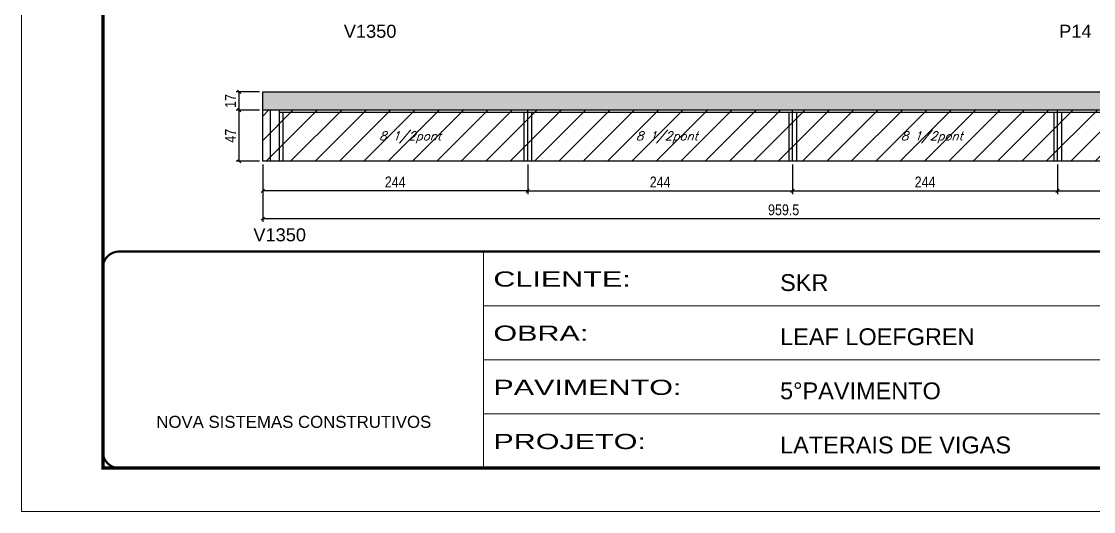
# Model space of a CAD drawing. Extents: x 3309 to 10384, y -2522 to 14608.
# Drawn here: x 3309 to 4297, y 7815 to 8266 of the extents above; entities that cross this region are included whole.
import ezdxf

# ---------------------------------------------------------------- set-up
doc = ezdxf.new("R2010")
doc.units = 0
doc.linetypes.add('CONTINUO', pattern=[0])
doc.linetypes.add('DASHED', pattern=[0.75, 0.5, -0.25])
for name, color, linetype in [('5', 5, 'Continuous'), ('COTA', 241, 'Continuous'), ('Painéis', 200, 'Continuous'), ('SARR_2.2x7', 40, 'Continuous'), ('SARR_3.5x7', 81, 'Continuous'), ('texto', 7, 'Continuous')]:
    doc.layers.add(name, color=color, linetype=linetype)
for name, color, linetype, lineweight in [('Folhas', 255, 'Continuous', 9), ('Hachura', 251, 'Continuous', 9), ('SARRAFO DE PRESSAO', 251, 'DASHED', 9)]:
    doc.layers.add(name, color=color, linetype=linetype, lineweight=lineweight)
doc.styles.add('ARIAL', font='arial.ttf')
doc.styles.add('COTA TECNICA', font='techl___.ttf', dxfattribs={"height": 10})
doc.styles.add('Romans', font='romans.shx')
doc.styles.get("Standard").update_dxf_attribs({"font": 'arial.ttf'})
doc.styles.add('Tecnologia', font='')
doc.styles.get('Tecnologia').set_extended_font_data('Forgotten Futurist')
doc.dimstyles.new('PAINEL', dxfattribs={"dimtxt": 10, "dimasz": 3, "dimexe": 3, "dimexo": 3, "dimgap": 3, "dimtad": 1, "dimdec": 1, "dimzin": 12, "dimdsep": 46, "dimtxsty": 'COTA TECNICA', "dimblk1": 'OBLIQUE', "dimblk2": 'OBLIQUE', "dimsah": 1, "dimcen": 0.9, "dimclrd": 4, "dimclre": 4, "dimclrt": 240, "dimadec": 1, "dimazin": 3, "dimtfac": 1, "dimtdec": 1, "dimtmove": 0, "dimatfit": 3, "dimfxl": 1, "dimtolj": 1, "dimtzin": 12, "dimarcsym": 0})

# ---------------------------------------------------------------- blocks, each defined once
blk = doc.blocks.new('9999999999')
at = {"color": 30, "linetype": 'CONTINUO'}
for p, q in [((98564.56, 34230.21), (98564.56, 34429.45)), ((98564.56, 34379.64), (99583.98, 34379.64)), ((98564.56, 34329.83), (99487.98, 34329.83)), ((98564.56, 34280.02), (99487.98, 34280.02))]:
    blk.add_line(p, q, dxfattribs=at)
at = {"color": 30, "linetype": 'CONTINUO', "const_width": 2}
blk.add_lwpolyline([(99583.98, 34230.21), (99583.98, 34414.45, 0.414214), (99568.98, 34429.45), (98228.98, 34429.45, 0.414214), (98213.98, 34414.45), (98213.98, 34245.21, 0.414214), (98228.98, 34230.21), (99583.98, 34230.21)], format="xyb", dxfattribs=at)
at = {"layer": 'Folhas'}
blk.add_lwpolyline([(98138.98, 34190.21), (99623.98, 34190.21), (99623.98, 35240.21), (98138.98, 35240.21)], close=True, dxfattribs=at)
at = {"layer": 'Folhas', "color": 30, "const_width": 3}
blk.add_lwpolyline([(98213.98, 34230.21), (99583.98, 34230.21), (99583.98, 35200.21), (98213.98, 35200.21)], close=True, dxfattribs=at)
at = {"color": 7, "linetype": 'Continuous', "ltscale": 5, "style": 'ARIAL'}
for s, height, p in [('SKR', 15.483, (98837.68, 34393.13)), ('LEAF LOEFGREN', 15.4829, (98837.68, 34343.32)), ('5°PAVIMENTO', 15.4829, (98837.68, 34293.51)), ('NOVA SISTEMAS CONSTRUTIVOS', 11.0592, (98263.19, 34267.21)), ('LATERAIS DE VIGAS', 15.4829, (98837.68, 34243.7))]:
    blk.add_text(s, height=height, dxfattribs=at).set_placement(p)
at = {"layer": 'Folhas', "color": 7, "style": 'Tecnologia', "width": 1.5}
for s, p in [('CLIENTE:', (98573.65, 34397.17)), ('OBRA:', (98573.65, 34347.31)), ('PAVIMENTO:', (98573.65, 34297.5)), ('PROJETO:', (98573.65, 34247.69))]:
    blk.add_text(s, height=14, dxfattribs=at).set_placement(p)
blk = doc.blocks.new('_Oblique')
at = {"color": 0, "linetype": 'ByBlock', "lineweight": -2}
blk.add_line((-0.5, -0.5), (0.5, 0.5), dxfattribs=at)
blk = doc.blocks.new('*D560')
at = {"layer": 'COTA', "color": 4, "linetype": 'ByBlock', "lineweight": -2, "transparency": 16777216}
for p, q in [((3531.6, 8134.24), (3531.6, 8107.12)), ((3775.6, 8134.24), (3775.6, 8107.12)), ((3775.6, 8110.12), (3531.6, 8110.12))]:
    blk.add_line(p, q, dxfattribs=at)
at = {"layer": 'Defpoints', "color": 0, "linetype": 'ByBlock', "transparency": 16777216}
for p in [(3531.6, 8137.24), (3775.6, 8137.24), (3531.6, 8110.12)]:
    blk.add_point(p, dxfattribs=at)
at = {"layer": 'COTA', "color": 4, "linetype": 'ByBlock', "lineweight": -2, "transparency": 16777216, "xscale": 3, "yscale": 3, "zscale": 3, "rotation": 180}
blk.add_blockref('_Oblique', (3531.6, 8110.12), dxfattribs=at)
at = {"layer": 'COTA', "color": 4, "linetype": 'ByBlock', "lineweight": -2, "transparency": 16777216, "xscale": 3, "yscale": 3, "zscale": 3}
blk.add_blockref('_Oblique', (3775.6, 8110.12), dxfattribs=at)
at = {"layer": 'COTA', "color": 240, "linetype": 'ByBlock', "transparency": 16777216, "insert": (3653.6, 8118.19), "char_height": 10, "attachment_point": 5, "style": 'COTA TECNICA'}
blk.add_mtext('\\A1;244', dxfattribs=at)
blk = doc.blocks.new('*D561')
at = {"layer": 'COTA', "color": 4, "lineweight": -2, "transparency": 16777216}
for p, q in [((3775.6, 8134.24), (3775.6, 8107.12)), ((4019.6, 8134.24), (4019.6, 8107.12)), ((3775.6, 8110.12), (4019.6, 8110.12))]:
    blk.add_line(p, q, dxfattribs=at)
at = {"layer": 'Defpoints', "color": 0, "transparency": 16777216}
for p in [(3775.6, 8137.24, 0), (4019.6, 8137.24, 0), (4019.6, 8110.12)]:
    blk.add_point(p, dxfattribs=at)
at = {"layer": 'COTA', "color": 4, "lineweight": -2, "transparency": 16777216, "xscale": 3, "yscale": 3, "zscale": 3, "rotation": 180}
blk.add_blockref('_Oblique', (3775.6, 8110.12), dxfattribs=at)
at = {"layer": 'COTA', "color": 4, "lineweight": -2, "transparency": 16777216, "xscale": 3, "yscale": 3, "zscale": 3}
blk.add_blockref('_Oblique', (4019.6, 8110.12), dxfattribs=at)
at = {"layer": 'COTA', "color": 240, "transparency": 16777216, "insert": (3897.6, 8118.19), "char_height": 10, "attachment_point": 5, "style": 'COTA TECNICA'}
blk.add_mtext('\\A1;244', dxfattribs=at)
blk = doc.blocks.new('*D562')
at = {"layer": 'COTA', "color": 4, "lineweight": -2, "transparency": 16777216}
for p, q in [((4019.6, 8134.24), (4019.6, 8107.12)), ((4263.6, 8134.24), (4263.6, 8107.12)), ((4019.6, 8110.12), (4263.6, 8110.12))]:
    blk.add_line(p, q, dxfattribs=at)
at = {"layer": 'Defpoints', "color": 0, "transparency": 16777216}
for p in [(4019.6, 8137.24, 0), (4263.6, 8137.24, 0), (4263.6, 8110.12)]:
    blk.add_point(p, dxfattribs=at)
at = {"layer": 'COTA', "color": 4, "lineweight": -2, "transparency": 16777216, "xscale": 3, "yscale": 3, "zscale": 3, "rotation": 180}
blk.add_blockref('_Oblique', (4019.6, 8110.12), dxfattribs=at)
at = {"layer": 'COTA', "color": 4, "lineweight": -2, "transparency": 16777216, "xscale": 3, "yscale": 3, "zscale": 3}
blk.add_blockref('_Oblique', (4263.6, 8110.12), dxfattribs=at)
at = {"layer": 'COTA', "color": 240, "transparency": 16777216, "insert": (4141.6, 8118.19), "char_height": 10, "attachment_point": 5, "style": 'COTA TECNICA'}
blk.add_mtext('\\A1;244', dxfattribs=at)
blk = doc.blocks.new('*D564')
at = {"layer": 'COTA', "color": 4, "lineweight": -2, "transparency": 16777216}
for p, q in [((3531.6, 8134.24), (3531.6, 8081.46)), ((4491.1, 8134.24), (4491.1, 8081.46)), ((4491.1, 8084.46), (3531.6, 8084.46))]:
    blk.add_line(p, q, dxfattribs=at)
at = {"layer": 'Defpoints', "color": 0, "transparency": 16777216}
for p in [(3531.6, 8137.24, 0), (4491.1, 8137.24, 0), (3531.6, 8084.46)]:
    blk.add_point(p, dxfattribs=at)
at = {"layer": 'COTA', "color": 4, "lineweight": -2, "transparency": 16777216, "xscale": 3, "yscale": 3, "zscale": 3, "rotation": 180}
blk.add_blockref('_Oblique', (3531.6, 8084.46), dxfattribs=at)
at = {"layer": 'COTA', "color": 4, "lineweight": -2, "transparency": 16777216, "xscale": 3, "yscale": 3, "zscale": 3}
blk.add_blockref('_Oblique', (4491.1, 8084.46), dxfattribs=at)
at = {"layer": 'COTA', "color": 240, "transparency": 16777216, "insert": (4011.35, 8092.6), "char_height": 10, "attachment_point": 5, "style": 'COTA TECNICA'}
blk.add_mtext('\\A1;959.5', dxfattribs=at)
blk = doc.blocks.new('*D565')
at = {"layer": 'COTA', "color": 4, "lineweight": -2, "transparency": 16777216}
for p, q in [((3528.6, 8184.24), (3506.99, 8184.24)), ((3509.99, 8137.24), (3509.99, 8184.24)), ((3528.6, 8137.24), (3506.99, 8137.24))]:
    blk.add_line(p, q, dxfattribs=at)
at = {"layer": 'Defpoints', "color": 0, "transparency": 16777216}
for p in [(3509.99, 8184.24), (3531.6, 8184.24), (3531.6, 8137.24)]:
    blk.add_point(p, dxfattribs=at)
at = {"layer": 'COTA', "color": 4, "lineweight": -2, "transparency": 16777216, "xscale": 3, "yscale": 3, "zscale": 3}
for p, rotation in [((3509.99, 8184.24), 90), ((3509.99, 8137.24), 270)]:
    blk.add_blockref('_Oblique', p, dxfattribs=dict(at, rotation=rotation))
at = {"layer": 'COTA', "color": 240, "transparency": 16777216, "insert": (3501.91, 8160.74), "char_height": 10, "attachment_point": 5, "rotation": 90, "style": 'COTA TECNICA'}
blk.add_mtext('\\A1;47', dxfattribs=at)
blk = doc.blocks.new('*D563')
at = {"layer": 'COTA', "color": 4, "lineweight": -2, "transparency": 16777216}
for p, q in [((3528.6, 8201.24), (3506.99, 8201.24)), ((3509.99, 8184.24), (3509.99, 8201.24)), ((3528.6, 8184.24), (3506.99, 8184.24))]:
    blk.add_line(p, q, dxfattribs=at)
at = {"layer": 'Defpoints', "color": 0, "transparency": 16777216}
for p in [(3509.99, 8201.24), (3531.6, 8201.24), (3531.6, 8184.24)]:
    blk.add_point(p, dxfattribs=at)
at = {"layer": 'COTA', "color": 4, "lineweight": -2, "transparency": 16777216, "xscale": 3, "yscale": 3, "zscale": 3}
for p, rotation in [((3509.99, 8201.24), 90), ((3509.99, 8184.24), 270)]:
    blk.add_blockref('_Oblique', p, dxfattribs=dict(at, rotation=rotation))
at = {"layer": 'COTA', "color": 240, "transparency": 16777216, "insert": (3501.91, 8192.74), "char_height": 10, "attachment_point": 5, "rotation": 90, "style": 'COTA TECNICA'}
blk.add_mtext('\\A1;17', dxfattribs=at)
blk = doc.blocks.new('*D566')
at = {"layer": 'COTA', "color": 4, "lineweight": -2, "transparency": 16777216}
for p, q in [((4263.6, 8134.24), (4263.6, 8107.12)), ((4491.1, 8134.24), (4491.1, 8107.12)), ((4263.6, 8110.12), (4491.1, 8110.12))]:
    blk.add_line(p, q, dxfattribs=at)
at = {"layer": 'Defpoints', "color": 0, "transparency": 16777216}
for p in [(4263.6, 8137.24), (4491.1, 8137.24), (4491.1, 8110.12)]:
    blk.add_point(p, dxfattribs=at)
at = {"layer": 'COTA', "color": 4, "lineweight": -2, "transparency": 16777216, "xscale": 3, "yscale": 3, "zscale": 3, "rotation": 180}
blk.add_blockref('_Oblique', (4263.6, 8110.12), dxfattribs=at)
at = {"layer": 'COTA', "color": 4, "lineweight": -2, "transparency": 16777216, "xscale": 3, "yscale": 3, "zscale": 3}
blk.add_blockref('_Oblique', (4491.1, 8110.12), dxfattribs=at)
at = {"layer": 'COTA', "color": 240, "transparency": 16777216, "insert": (4377.35, 8118.23), "char_height": 10, "attachment_point": 5, "style": 'COTA TECNICA'}
blk.add_mtext('\\A1;227.5', dxfattribs=at)

msp = doc.modelspace()

# ---------------------------------------------------------------- hatches: boundary and pattern name
at = {"layer": 'COTA'}
h = msp.add_hatch(dxfattribs=at)
h.set_pattern_fill('AR-CONC', color=256, scale=0.03)
h.set_pattern_definition([(50, (35.677, 0), (5.46554, -0.4781726), [0.5715, -6.2865]), (355, (35.677, 0), (-1.0573026, 5.7317054), [0.4572, -5.0292175]), (100.451445, (36.1326, -0.04), (4.4082374, 5.2535326), [0.4857003, -5.3427073]), (46.1842, (35.677, 1.524), (8.132371, -1.26127), [0.85725, -9.42975]), (96.63556, (36.355, 1.419), (7.122124, 7.422784), [0.728551, -8.014068]), (351.18415, (35.677, 1.524), (7.122124, 7.422784), [0.685799, -7.543792]), (21, (36.439, 1.143), (4.5484317, -3.067956), [0.5715, -6.2865]), (326, (36.439, 1.143), (1.854061, 5.525639), [0.4572, -5.0292]), (71.451445, (36.818, 0.8873), (6.4024926, 2.457683), [0.4857003, -5.342698]), (37.5, (35.6771, 0), (0.0926581, 2.53665117), [0, -4.96824, 0, -5.1054, 0, -5.04825]), (7.5, (35.677, 0), (2.0045899, 3.00541724), [0, -2.91084, 0, -4.85394, 0, -1.92405]), (327.5, (33.9778, 0), (4.06771786, -0.1718623), [0, -1.905, 0, -5.9436, 0, -7.8867]), (317.5, (33.216, 0), (4.4438754, 0.7627947), [0, -2.4765, 0, -3.94716, 0, -5.6007])])
h.paths.add_polyline_path([(3531.6, 8201.24), (3531.6, 8184.24), (4491.1, 8184.24), (4491.1, 8137.24), (4516.1, 8137.24), (4516.1, 8201.24)])
at = {"layer": 'Hachura', "linetype": 'ByBlock'}
h = msp.add_hatch(dxfattribs=at)
h.set_pattern_fill('ANSI31', color=256, scale=5)
h.paths.add_polyline_path([(3812.38, 8658.2), (3568.38, 8658.2), (3568.38, 8611.2), (3812.38, 8611.2)])
h.paths.add_polyline_path([(4056.38, 8658.2), (3812.38, 8658.2), (3812.38, 8611.2), (4056.38, 8611.2)])
h.paths.add_polyline_path([(4198.88, 8658.2), (4056.38, 8658.2), (4056.38, 8611.2), (4198.88, 8611.2)])
h.paths.add_polyline_path([(3858.88, 8371.56), (3614.88, 8371.56), (3614.88, 8324.56), (3858.88, 8324.56)])
h.paths.add_polyline_path([(4102.88, 8371.56), (3858.88, 8371.56), (3858.88, 8324.56), (4102.88, 8324.56)])
h.paths.add_polyline_path([(4265.38, 8371.56), (4102.88, 8371.56), (4102.88, 8324.56), (4265.38, 8324.56)])
h.paths.add_polyline_path([(4491.1, 8184.24), (4263.6, 8184.24), (4263.6, 8137.24), (4491.1, 8137.24)])
h.paths.add_polyline_path([(4263.6, 8184.24), (4019.6, 8184.24), (4019.6, 8137.24), (4263.6, 8137.24)])
h.paths.add_polyline_path([(4019.6, 8184.24), (3775.6, 8184.24), (3775.6, 8137.24), (4019.6, 8137.24)])
h.paths.add_polyline_path([(3775.6, 8184.24), (3531.6, 8184.24), (3531.6, 8137.24), (3775.6, 8137.24)])

# ---------------------------------------------------------------- linework, layer by layer
at = {"layer": 'COTA'}
for p, q in [((3531.6, 8184.24), (3531.6, 8201.24)), ((3531.6, 8201.24), (4421.1, 8201.24))]:
    msp.add_line(p, q, dxfattribs=at)
at = {"layer": 'Painéis', "linetype": 'ByBlock'}
for p, q in [((4491.1, 8184.24), (3531.6, 8184.24)), ((3531.6, 8137.24), (3531.6, 8184.24)), ((3775.6, 8137.24), (3775.6, 8184.24)), ((4019.6, 8137.24), (4019.6, 8184.24)), ((4263.6, 8137.24), (4263.6, 8184.24)), ((4491.1, 8137.24), (3531.6, 8137.24))]:
    msp.add_line(p, q, dxfattribs=at)
at = {"layer": 'SARR_2.2x7', "linetype": 'Continuous'}
for p, q in [((3538.6, 8137.24), (3538.6, 8184.24)), ((3775.6, 8182.04), (3546.6, 8182.04)), ((4019.6, 8182.04), (3775.6, 8182.04)), ((4263.6, 8182.04), (4019.6, 8182.04)), ((4476.1, 8182.04), (4263.6, 8182.04))]:
    msp.add_line(p, q, dxfattribs=at)
at = {"layer": 'SARR_3.5x7'}
for p, q in [((3546.6, 8184.24), (3546.6, 8137.24)), ((3550.1, 8182.04), (3550.1, 8137.24)), ((3772.1, 8182.04), (3772.1, 8137.24)), ((3779.1, 8182.04), (3779.1, 8137.24)), ((4016.1, 8182.04), (4016.1, 8137.24)), ((4023.1, 8182.04), (4023.1, 8137.24)), ((4260.1, 8182.04), (4260.1, 8137.24)), ((4267.1, 8182.04), (4267.1, 8137.24))]:
    msp.add_line(p, q, dxfattribs=at)

# ---------------------------------------------------------------- block references
at = {"layer": 'SARRAFO DE PRESSAO', "color": 6, "linetype": 'ByBlock'}
msp.add_blockref('9999999999', (-94829.61, -26375.22), dxfattribs=at)

# ---------------------------------------------------------------- texts
at = {"layer": '5', "linetype": 'Continuous'}
for s, p in [('V1350', (3606.25, 8250.93)), ('P14', (4265.12, 8250.93)), ('V1350', (3522.97, 8063.62))]:
    msp.add_text(s, height=12, rotation=0.00004, dxfattribs=at).set_placement(p)
at = {"layer": 'texto', "color": 2, "char_height": 8, "attachment_point": 5, "style": 'Romans'}
for insert in [(3667.35, 8159.24), (3903.85, 8159.24), (4147.85, 8159.24)]:
    msp.add_mtext('{\\Q19;\\C256;8 1/2pont}', dxfattribs=dict(at, insert=insert))

# ---------------------------------------------------------------- dimensions: what is measured, and where the dimension line sits
at = {"layer": 'COTA'}
for base, p1, p2, picture, middle in [((3509.99, 8201.24), (3531.6, 8184.24), (3531.6, 8201.24), '*D563', (3501.91, 8192.74)), ((3509.99, 8184.24), (3531.6, 8137.24), (3531.6, 8184.24), '*D565', (3501.91, 8160.74))]:
    dim = msp.add_linear_dim(base=base, p1=p1, p2=p2, angle=90, dimstyle='PAINEL', dxfattribs=at)
    dim.commit()
    dim.dimension.update_dxf_attribs({"geometry": picture, "text_midpoint": middle})
at = {"layer": 'COTA', "linetype": 'ByBlock'}
dim = msp.add_linear_dim(base=(3531.6, 8110.12), p1=(3775.6, 8137.24), p2=(3531.6, 8137.24), angle=180, dimstyle='PAINEL', override={"dimtmove": 1}, dxfattribs=at)
dim.commit()
dim.dimension.update_dxf_attribs({"geometry": '*D560', "text_midpoint": (3653.6, 8118.19)})
at = {"layer": 'COTA'}
for base, p1, p2, picture, middle in [((3531.6, 8084.46, 0), (4491.1, 8137.24), (3531.6, 8137.24), '*D564', (4011.35, 8092.6, 0)), ((4019.6, 8110.12, 0), (3775.6, 8137.24), (4019.6, 8137.24), '*D561', (3897.6, 8118.19, 0)), ((4263.6, 8110.12, 0), (4019.6, 8137.24), (4263.6, 8137.24), '*D562', (4141.6, 8118.19, 0)), ((4491.1, 8110.12), (4263.6, 8137.24), (4491.1, 8137.24), '*D566', (4377.35, 8118.23))]:
    dim = msp.add_linear_dim(base=base, p1=p1, p2=p2, dimstyle='PAINEL', dxfattribs=at)
    dim.commit()
    dim.dimension.update_dxf_attribs({"geometry": picture, "text_midpoint": middle})

doc.saveas('drawing.dxf')
